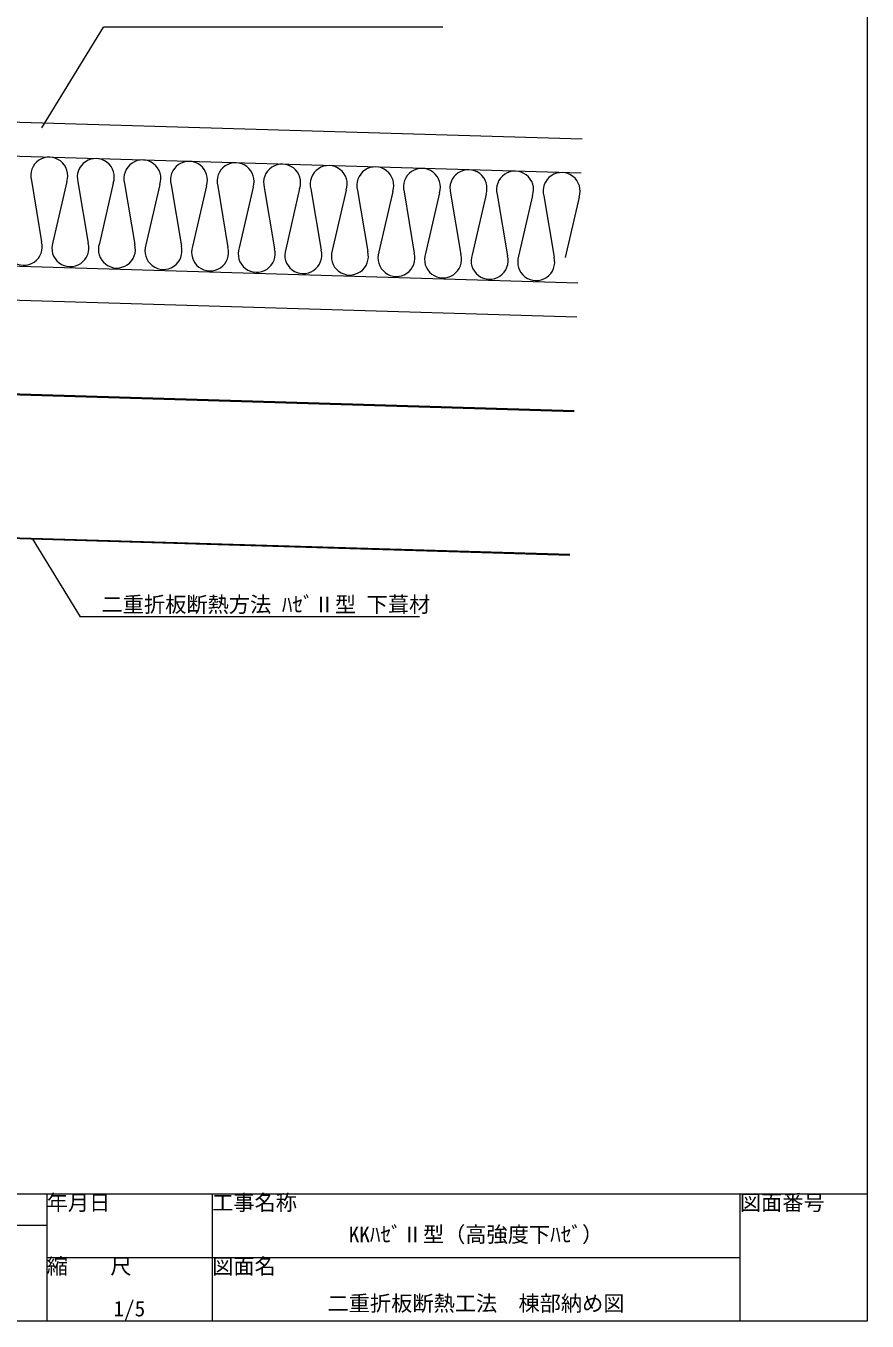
# Model space of a CAD drawing. Units: millimetres at full size, sheet at 1:5; details may follow other scales. Extents: x -3142 to 7368, y -2477 to 558.
# Drawn here: x 2528 to 3123, y -2477 to -1562 of the extents above; entities that cross this region are included whole.
import ezdxf
from ezdxf.enums import TextEntityAlignment as Align

# ---------------------------------------------------------------- set-up
doc = ezdxf.new("R2010")
doc.units = ezdxf.units.MM
doc.header["$LTSCALE"] = 5
doc.layers.add('0-0_0', color=7, linetype='Continuous', lineweight=18)
doc.styles.add('ＭＳ ゴシック', font='')
doc.styles.get('ＭＳ ゴシック').set_extended_font_data('MS Gothic')

msp = doc.modelspace()

# ---------------------------------------------------------------- linework, layer by layer
at = {"layer": '0-0_0', "color": 4}
for p, q in [((2539.443, -1633.611), (2583.018, -1562.611)), ((2823.018, -1562.611), (2583.018, -1562.611)), ((2532.749, -1924.198), (2566.707, -1979.528)), ((2806.707, -1979.528), (2566.707, -1979.528))]:
    msp.add_line(p, q, dxfattribs=at)
at = {"layer": '0-0_0'}
for p, q in [((2221.959, -1620.576), (2921.644, -1641.586)), ((2221.239, -1644.565), (2920.923, -1665.575)), ((2918.582, -1743.54), (2168.92, -1721.029)), ((2917.862, -1767.529), (2168.2, -1745.018)), ((2216.172, -1813.289), (2915.857, -1834.299)), ((2216.196, -1812.489), (2915.881, -1833.5)), ((2912.801, -1936.053), (2163.139, -1913.542)), ((2912.819, -1935.454), (2163.157, -1912.942)), ((1163.139, -2387.489), (3123.139, -2387.489)), ((2542.92, -2387.489), (2542.92, -2477.489)), ((2659.919, -2387.489), (2659.919, -2477.489)), ((3033.139, -2387.489), (3033.139, -2477.489)), ((2542.92, -2409.989), (2290.92, -2409.989)), ((2542.92, -2432.489), (3033.139, -2432.489))]:
    msp.add_line(p, q, dxfattribs=at)
at = {"layer": '0-0_0', "color": 9}
for p, q in [((2532.077, -1670.985), (2539.34, -1714.321)), ((2557.106, -1671.737), (2547.256, -1714.559)), ((2565.023, -1671.975), (2572.286, -1715.311)), ((2590.052, -1672.726), (2580.202, -1715.548)), ((2597.969, -1672.964), (2605.232, -1716.3)), ((2622.999, -1673.715), (2613.148, -1716.538)), ((2630.915, -1673.953), (2638.178, -1717.289)), ((2655.945, -1674.705), (2646.094, -1717.527)), ((2663.861, -1674.942), (2671.124, -1718.279)), ((2688.891, -1675.694), (2679.041, -1718.516)), ((2696.807, -1675.932), (2704.07, -1719.268)), ((2721.837, -1676.683), (2711.987, -1719.506)), ((2729.754, -1676.921), (2737.016, -1720.257)), ((2754.783, -1677.673), (2744.933, -1720.495)), ((2762.7, -1677.911), (2769.963, -1721.247)), ((2787.729, -1678.662), (2777.879, -1721.484)), ((2795.646, -1678.9), (2802.909, -1722.236)), ((2820.676, -1679.651), (2810.825, -1722.474)), ((2828.592, -1679.889), (2835.855, -1723.225)), ((2853.622, -1680.641), (2843.771, -1723.463)), ((2861.538, -1680.878), (2868.801, -1724.215)), ((2886.568, -1681.63), (2876.718, -1724.452)), ((2894.484, -1681.868), (2901.747, -1725.204)), ((2919.514, -1682.619), (2909.664, -1725.442))]:
    msp.add_line(p, q, dxfattribs=at)
at = {"layer": '0-0_0'}
msp.add_lwpolyline([(1163.139, -1082.489), (3123.139, -1082.489), (3123.139, -2477.489), (1163.139, -2477.489)], close=True, dxfattribs=at)
at = {"layer": '0-0_0', "color": 9}
for centre, start, end in [((2544.706, -1667.533), 341.27295, 195.28703), ((2577.653, -1668.522), 341.27295, 195.28703), ((2610.599, -1669.512), 341.27295, 195.28703), ((2643.545, -1670.501), 341.27295, 195.28703), ((2676.491, -1671.49), 341.27295, 195.28703), ((2709.437, -1672.48), 341.27295, 195.28703), ((2742.383, -1673.469), 341.27295, 195.28703), ((2775.329, -1674.458), 341.27295, 195.28703), ((2808.276, -1675.448), 341.27295, 195.28703), ((2841.222, -1676.437), 341.27295, 195.28703), ((2874.168, -1677.426), 341.27295, 195.28703), ((2907.114, -1678.416), 341.27295, 195.28703), ((2526.71, -1717.773), 161.27295, 15.28703), ((2559.656, -1718.763), 161.27295, 15.28703), ((2592.602, -1719.752), 161.27295, 15.28703), ((2625.548, -1720.741), 161.27295, 15.28703), ((2658.495, -1721.731), 161.27295, 15.28703), ((2691.441, -1722.72), 161.27295, 15.28703), ((2724.387, -1723.709), 161.27295, 15.28703), ((2757.333, -1724.699), 161.27295, 15.28703), ((2790.279, -1725.688), 161.27295, 15.28703), ((2823.225, -1726.677), 161.27295, 15.28703), ((2856.171, -1727.667), 161.27295, 15.28703), ((2889.117, -1728.656), 161.27295, 15.28703)]:
    msp.add_arc(centre, 13.093, start, end, dxfattribs=at)

# ---------------------------------------------------------------- texts
at = {"layer": '0-0_0', "style": 'ＭＳ ゴシック'}
for s, p in [('二重折板断熱方法 ﾊｾﾞⅡ型 下葺材', (2581.707, -1979.528)), ('年月日', (2542.92, -2402.489)), ('工事名称', (2659.919, -2402.489)), ('図面番号', (3033.139, -2402.489)), ('KKﾊｾﾞⅡ型（高強度下ﾊｾﾞ）', (2756.529, -2424.989)), ('縮\u3000\u3000尺', (2542.921, -2447.489)), ('図面名', (2659.919, -2447.489)), ('1/5', (2590.17, -2477.489)), ('二重折板断熱工法\u3000棟部納め図', (2741.529, -2473.739))]:
    msp.add_text(s, height=11, dxfattribs=at).set_placement(p, align=Align.BOTTOM_LEFT)

doc.saveas('drawing.dxf')
